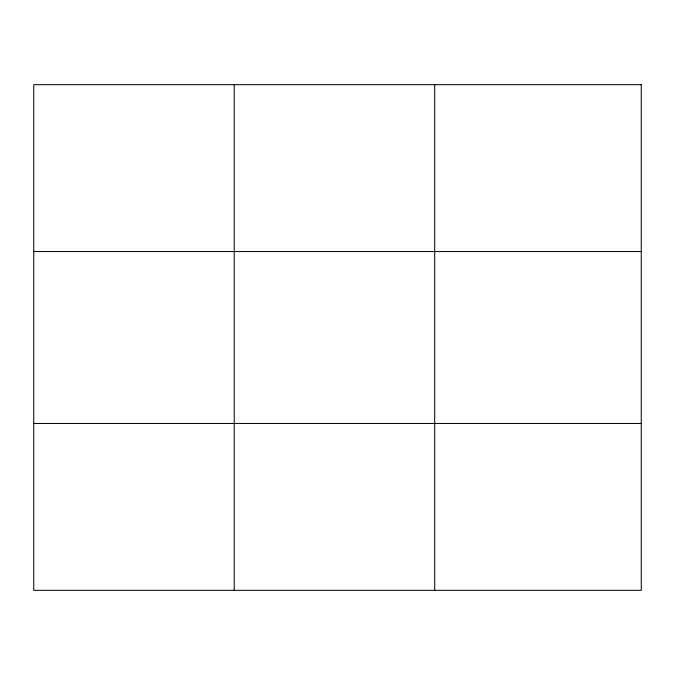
<?xml version="1.0" encoding="UTF-8"?>
<svg xmlns="http://www.w3.org/2000/svg" width="675" height="675" viewBox="0 0 675 675"><rect width="100%" height="100%" fill="white"/><g stroke="black" fill="none" stroke-linecap="round" stroke-linejoin="round"><path stroke-width="1.01" d="M234.225 84.679L234.225 590.321M434.7 84.679L434.7 590.321M33.75 251.539L641.25 251.539M33.75 423.461L641.25 423.461M641.25 84.679L641.25 590.321L33.75 590.321L33.75 84.679L641.25 84.679"/></g></svg>
